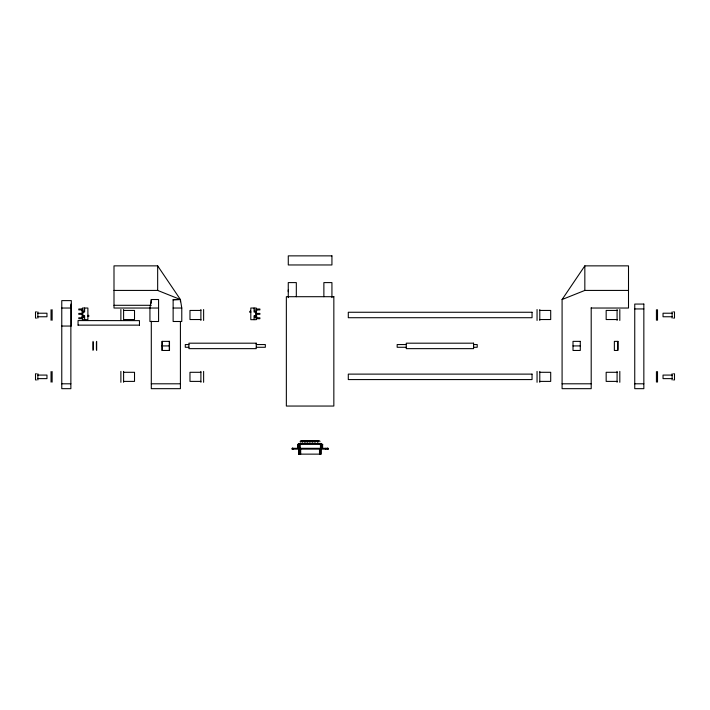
<?xml version="1.0" encoding="UTF-8"?>
<svg xmlns="http://www.w3.org/2000/svg" width="710" height="710" viewBox="0 0 710 710"><rect width="100%" height="100%" fill="white"/><g stroke="black" fill="none" stroke-linecap="round" stroke-linejoin="round"><path stroke-width="1.06" d="M288.26 291.695L288.26 289.875M151.301 299.522L149.934 308.033L149.934 321.497L158.578 321.497L158.578 299.522L151.301 299.522L151.301 303.214M305.291 441.274L306.188 440.564L307.075 441.274M315.613 441.141L316.607 440.582L317.361 441.3M302.815 441.114L303.72 440.573L304.51 441.114M307.856 441.114L308.761 440.573L309.551 441.114M310.377 441.114L311.282 440.573L312.072 441.114M312.897 441.114L313.802 440.573L314.592 441.114M318.142 441.114L319.047 440.573L319.837 441.114A1.704 1.171 0 0 1 319.864 441.655M591.199 307.785L591.199 388.672L562.089 388.672L562.089 299.522L584.836 265.859L628.501 265.859L628.501 308.033L591.199 308.033M82.431 315.71L81.978 316.163L82.431 319.677L87.889 319.677L87.889 308.033L82.431 308.033L81.978 310.634L82.431 315.71L84.623 315.71L84.623 319.677M256.257 312.001L256.709 310.634L256.257 308.033L250.799 308.033L250.799 319.677L256.257 319.677L256.709 317.077L256.257 312.001L254.065 312.001L254.065 308.033M562.089 299.522L584.836 290.425L628.501 290.425M318.595 443.493L319.5 443.484L319.5 444.398M173.133 299.922L180.411 299.522L181.778 308.033L181.778 321.497L173.133 321.497L173.133 299.522L180.411 299.522L180.411 301.741M113.999 290.425L157.664 290.425L180.411 299.522L157.664 265.859L113.999 265.859L113.999 308.033L158.578 308.033M113.999 305.3L151.301 305.3M70.867 306.214L71.319 306.214M61.77 308.033L71.319 308.033M173.133 308.033L181.778 308.033M82.431 308.992L78.792 308.992L78.792 309.906L82.431 309.906M256.257 309.01L259.895 309.01L259.895 309.924L256.257 309.924M634.749 308.939L643.846 308.939M123.602 310.439L134.518 310.439L134.518 319.536L123.602 319.536M200.894 310.439L189.978 310.439L189.978 319.536L200.894 319.536M539.786 310.439L550.703 310.439L550.703 319.536L539.786 319.536M617.079 310.439L606.163 310.439L606.163 319.536L617.079 319.536M250.799 311.308L249.885 311.308L249.885 312.311L250.799 312.311M82.431 312.001L84.623 312.001L84.623 308.033M37.87 313.216L46.966 313.216L46.966 316.758L37.87 316.758M672.13 313.216L663.034 313.216L663.034 316.758L672.13 316.758M82.431 313.403L78.792 313.403L78.792 314.308L82.431 314.308M256.257 313.403L259.895 313.403L259.895 314.308L256.257 314.308M87.889 315.4L88.803 315.4L88.803 316.403L87.889 316.403M256.257 315.71L254.065 315.71L254.065 319.677M82.236 315.906L83.345 315.906M82.431 317.787L78.792 317.787L78.792 318.701L82.431 318.701M256.257 317.805L259.895 317.805L259.895 318.719L256.257 318.719M78.056 325.136L139.462 325.136M61.77 326.05L71.319 326.05L71.319 300.614L61.77 300.614L61.77 388.672L70.867 388.672L70.867 304.066M188.922 344.554L185.283 344.554L185.283 347.279L188.922 347.279M256.239 344.554L265.336 344.554L265.336 347.279L256.239 347.279M406.262 344.554L397.165 344.554L397.165 347.279L406.262 347.279M473.579 344.554L477.218 344.554L477.218 347.279L473.579 347.279M162.031 345.921L169.308 345.921M573.005 345.921L580.283 345.921M123.602 372.297L134.518 372.297L134.518 381.394L123.602 381.394M200.894 372.297L189.978 372.297L189.978 381.394L200.894 381.394M539.786 372.297L550.703 372.297L550.703 381.394L539.786 381.394M617.079 372.297L606.163 372.297L606.163 381.394L617.079 381.394M36.414 373.797L35.5 373.797L35.5 379.894L36.414 379.983M673.586 373.797L674.5 373.797L674.5 379.894L673.586 379.983M37.87 375.075L46.966 375.075L46.966 378.625L37.87 378.625M672.13 375.075L663.034 375.075L663.034 378.625L672.13 378.625M61.77 383.799L70.867 383.799M151.301 383.799L180.411 383.799M562.089 383.799L591.199 383.799M634.749 383.799L643.846 383.799M322.695 444.398L297.552 444.398L297.552 448.312M327.922 448.312L327.984 449.128L328.127 448.312L292.174 448.312L292.174 449.128L328.127 449.128M298.759 454.134L321.373 454.134L321.373 449.128M300.658 442.17L300.294 441.762A1.704 1.171 0 0 1 300.294 441.114L301.084 440.573L301.99 441.114M673.586 311.85L674.5 311.938L674.5 318.036L673.586 318.124M672.13 311.85L672.13 318.124M672.13 373.708L672.13 379.983M657.522 309.711L657.522 320.263M657.522 371.57L657.522 382.122M656.43 309.711L656.43 320.263M656.43 371.57L656.43 382.122M619.812 309.524L619.812 320.441M619.812 371.392L619.812 382.308M617.727 342.282L617.727 349.56M617.079 309.524L617.079 320.441M617.079 371.392L617.079 382.308M584.836 265.859L584.836 290.425M539.786 309.524L539.786 320.441M539.786 371.392L539.786 382.308M537.053 309.524L537.053 320.441M537.053 371.392L537.053 382.308M331.934 297.623L331.934 282.598L323.875 282.598L323.875 296.7M327.558 448.312L327.558 449.128M327.106 448.312L327.106 449.128M325.437 448.312L325.437 449.128M322.642 444.398L322.589 448.312M322.411 444.398L322.509 448.312M322.296 444.398L322.296 448.312M322.162 444.398L322.162 448.312M322.012 444.398L322.012 448.312M321.577 444.398L321.577 448.312M321.417 448.312L321.373 443.484L298.759 443.484L298.874 444.398M321.275 443.484L321.319 448.312M321.142 443.484L321.089 448.312M320.973 443.484L320.947 448.312M320.876 443.484L320.796 448.312M320.645 444.398L320.645 448.312M320.405 443.484L320.476 448.312M320.441 449.128L320.405 454.134M320.299 443.484L320.219 444.398M320.299 449.128L320.219 454.134M320.139 443.484L320.05 444.398M320.139 449.128L320.05 454.134M319.953 443.484L319.953 444.398M319.953 449.128L319.953 454.134M319.5 449.128L319.5 454.134M300.685 443.484L300.685 444.398M300.685 449.128L300.685 454.134M300.241 443.484L300.241 444.398M300.241 449.128L300.241 454.134M300.108 448.312L300.135 443.484L299.948 444.398M300.135 454.134L300.135 449.128L299.948 454.134M299.877 444.398L299.806 443.484L299.735 444.398M299.877 454.134L299.806 449.128L299.753 454.134M299.602 444.398L299.602 448.312M299.442 444.398L299.442 448.312M299.185 443.484L299.292 448.312M299.185 449.128L299.185 454.134M299.096 443.484L299.158 448.312M299.096 449.128L299.096 454.134M298.937 443.484L298.919 448.312M299.008 449.128L298.937 454.134M298.759 449.128L298.821 454.134M298.706 444.398L298.706 448.312M297.836 444.398L297.738 448.312M297.659 444.398L297.596 448.312M296.318 296.7L296.318 282.598L288.26 282.598L288.278 297.623M293.088 448.312L293.088 449.128M292.751 448.312L292.751 449.128M292.547 448.312L292.644 449.128M292.458 448.312L292.387 449.128M292.316 448.312L292.263 449.128M255.804 312.001L255.804 315.71M250.346 311.308L250.346 312.311M203.628 309.524L203.628 320.441M203.628 371.392L203.628 382.308M200.894 309.524L200.894 320.441M200.894 371.392L200.894 382.308M180.411 321.497L180.411 388.672L151.301 388.672L151.301 321.213M169.308 341.368L169.308 350.465M162.217 341.368L162.217 350.465M157.664 265.859L157.664 290.425M139.462 325.082L139.462 320.636L78.056 320.583L78.056 325.082M123.602 309.524L123.602 320.441M123.602 371.392L123.602 382.308M120.877 309.524L120.877 320.441M120.877 371.392L120.877 382.308M96.666 341.368L96.666 350.465M96.4 342.282L96.4 349.56M93.303 342.282L93.303 349.56M93.028 341.368L93.028 350.465M88.342 315.4L88.342 316.403M82.884 312.001L82.884 315.71M52.132 309.711L52.132 320.263M52.132 371.57L52.132 382.122M51.04 309.711L51.04 320.263M51.04 371.57L51.04 382.122M37.87 311.85L37.87 318.124M37.87 373.708L37.87 379.983M36.414 311.85L35.5 311.938L35.5 318.036L36.414 318.124M316.829 441.265C318.249 444.504 319.314 438.682 316.829 441.265M301.51 441.265C302.886 444.531 304.022 438.718 301.51 441.265M309.072 441.265C310.447 444.531 311.583 438.718 309.072 441.265M314.113 441.265C315.426 444.522 316.713 438.727 314.113 441.265M304.128 441.017L304.075 441.114A1.704 1.171 0 0 0 304.075 441.753L304.865 442.303L305.77 441.753A1.704 1.171 0 0 0 305.77 441.114L304.98 440.564L304.128 441.017M311.69 441.017L311.637 441.114A1.704 1.171 0 0 0 311.637 441.753L312.427 442.303L313.332 441.753A1.704 1.171 0 0 0 313.332 441.114L312.542 440.564L311.69 441.017M306.658 440.999L306.605 441.096A1.704 1.171 0 0 0 306.596 441.735L307.368 442.303L308.282 441.771A1.704 1.171 0 0 0 308.3 441.132L307.528 440.564L306.658 440.999M331.934 255.866L288.278 255.866L288.278 264.963L331.934 264.963L331.934 255.866M333.842 296.7L286.352 296.7L286.352 406.049L333.842 406.049L333.842 296.7M643.846 304.066L634.749 304.066L634.749 388.672L643.846 388.672L643.846 304.066M532.047 312.258L348.291 312.258L348.291 317.716L532.047 317.716L532.047 312.258M169.495 341.368L162.031 341.368L162.031 350.465L169.495 350.465L169.495 341.368M580.283 341.368L573.005 341.368L573.005 350.465L580.283 350.465L580.283 341.368M618.002 341.368L614.363 341.368L614.363 350.465L618.002 350.465L618.002 341.368M256.239 343.187L188.922 343.187L188.922 348.645L256.239 348.645L256.239 343.187M473.579 343.187L406.262 343.187L406.262 348.645L473.579 348.645L473.579 343.187M532.047 374.117L348.291 374.117L348.291 379.575L532.047 379.575L532.047 374.117M327.754 449.128L327.754 448.312L327.656 449.128M254.704 317.459A0.914 0.914 0 0 0 256.221 317.05A0.914 0.914 0 0 0 255.112 315.932A0.914 0.914 0 0 0 254.704 317.459M254.89 311.69A0.914 0.914 0 0 0 256.257 310.9A0.914 0.914 0 0 0 254.89 310.11A0.914 0.914 0 0 0 254.89 311.69M82.884 311.69A0.914 0.914 0 0 0 84.25 310.9A0.914 0.914 0 0 0 82.884 310.11A0.914 0.914 0 0 0 82.884 311.69M82.884 317.601A0.914 0.914 0 0 0 84.25 316.811A0.914 0.914 0 0 0 82.884 316.021A0.914 0.914 0 0 0 82.884 317.601"/></g></svg>
